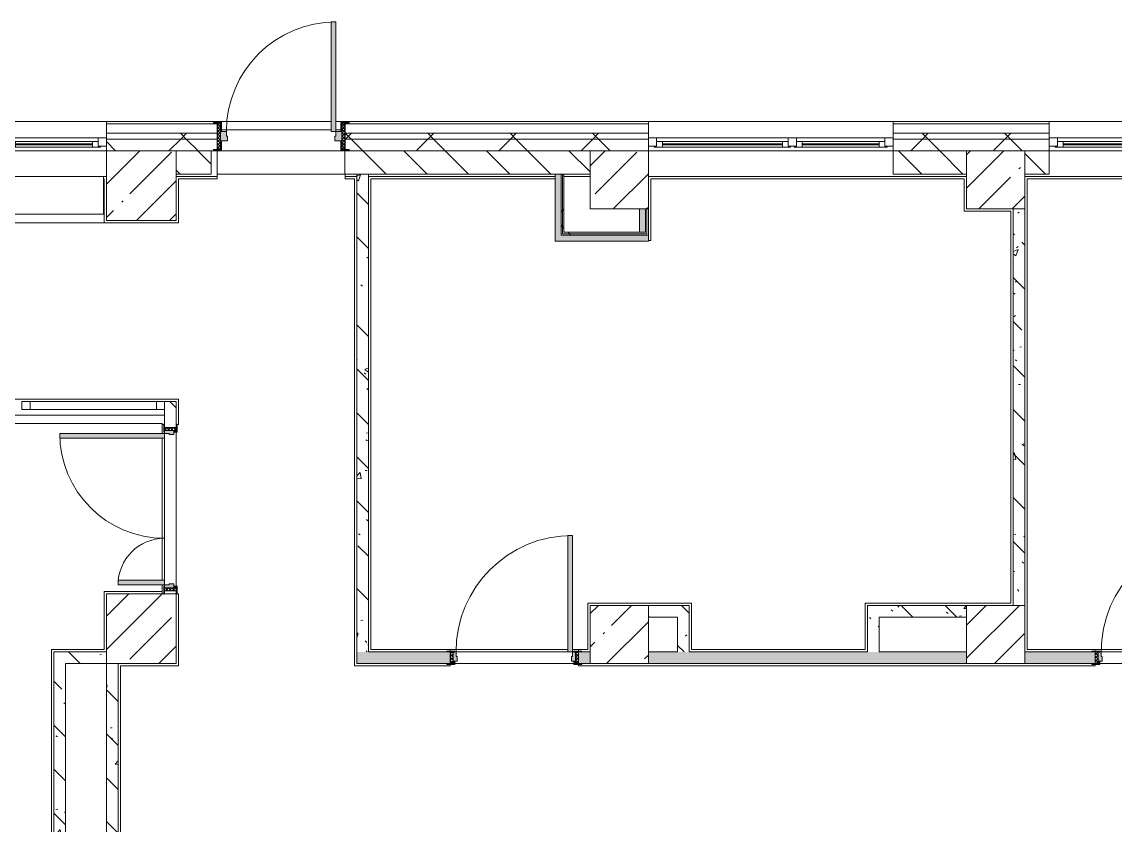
# Model space of a CAD drawing. Header units: millimetres. Extents: x -3724 to 231642, y -8553 to 29017.
# Drawn here: x 145139 to 154519, y 21315 to 28205 of the extents above; entities that cross this region are included whole.
import ezdxf

# ---------------------------------------------------------------- set-up
doc = ezdxf.new("R2010")
doc.units = ezdxf.units.MM
for name, color, linetype, lineweight, true_color in [('A-DOOR-2', 7, 'Continuous', 5, 0xaaaaaa), ('A-DOOR-3', 7, 'Continuous', 5, 0xe2e2e2), ('A-DOOR-FRAM-3', 7, 'Continuous', 5, 0xe2e2e2), ('A-DOOR-FRAM-4', 7, 'Continuous', 5, 0xaaaaaa), ('A-FLOR-1', 7, 'Continuous', 5, 0xaaaaaa), ('I-WALL-1', 7, 'Continuous', 5, 0xe7e7e7), ('I-WALL-2', 7, 'Continuous', 9, 0xe7e7e7), ('I-WALL-5', 7, 'Continuous', 5, 0x787878)]:
    doc.layers.add(name, color=color, linetype=linetype, lineweight=lineweight, true_color=true_color)
for name, color, linetype, lineweight in [('A-GLAZ-2', 7, 'Continuous', 5), ('A-GLAZ-CURT-2', 7, 'Continuous', 5), ('A-GLAZ-CWMG-2', 7, 'Continuous', 5), ('A-WALL', 7, 'Continuous', 9), ('A-WALL-3', 7, 'Continuous', 5), ('I-WALL-3', 7, 'Continuous', 5), ('S-COLS-2', 7, 'Continuous', 5)]:
    doc.layers.add(name, color=color, linetype=linetype, lineweight=lineweight)
pattern_1 = [(45, (79704.28, 0), (-285.1231, 285.1231), []), (45, (79989.4, 0), (-285.1231, 285.1231), [504.031, -100.806, 16.764, -84.042])]
pattern_2 = [(135, (79704.3, 0), (-377.1708, -377.1708), [533.4, -88.9, 17.78, -88.9]), (135, (79704.3, 376.94), (-377.1708, -377.1708), []), (50, (79704.3, 0), (637.6445, -55.7866), [66.675, -733.425]), (355, (79704.3, 0), (-123.3494, 668.699), [53.34, -586.74]), (100.451, (79757.4, -4.65), (514.299, 612.908), [56.665, -623.315]), (46.184, (79704.3, 177.8), (948.7764, -147.15), [100.012, -1100.137]), (96.636, (79783.3, 165.5), (830.909, 865.997), [84.998, -934.973]), (351.184, (79704.3, 177.8), (830.918, 865.988), [80.01, -880.11]), (21, (79793.2, 133.35), (530.6506, -357.9283), [66.675, -733.425]), (326, (79793.2, 133.35), (216.308, 644.6585), [53.34, -586.74]), (71.451, (79837.4, 103.5), (746.9596, 286.7243), [56.665, -623.315]), (37.5, (79704.28, 0), (10.81053, 295.9426), [16.764, -562.864, 16.764, -578.866, -588.962]), (37.5, (79704.28, 0), (10.81053, 295.9426), [-1175.258, 16.764, -572.198]), (7.5, (79704.28, 0), (233.8692, 350.6318), [16.764, -322.834, 16.764, -549.529, -224.472]), (7.5, (79704.28, 0), (233.8692, 350.6318), [-905.891, 16.764, -207.708]), (327.5, (79506.03, 0), (474.5678, -20.0513), [16.764, -205.486, 16.764, -676.656, -920.115]), (327.5, (79506.03, 0), (474.5678, -20.0513), [-915.67, 16.764, -903.351]), (317.5, (79417.13, 0), (518.4522, 88.9934), [16.764, -272.161, 16.764, -443.738, -653.415]), (317.5, (79417.13, 0), (518.4522, 88.9934), [-749.427, 16.764, -636.651])]
pattern_3 = [(135, (1751.41, 114.685), (-14.14214, -14.14214), []), (225, (1751.41, 114.685), (14.14214, -14.14214), [])]
pattern_4 = [(45, (-371.384, 114.685), (-14.1421, 14.1421), []), (135, (-371.384, 114.685), (-14.1421, -14.1421), [])]
pattern_5 = [(45, (79704.3, 0), (-353.5534, 353.5534), []), (135, (79704.3, 0), (-353.5534, -353.5534), [])]
pattern_6 = [(45, (79704.3, 0), (-530.33, 530.33), []), (135, (79704.3, 0), (-530.33, -530.33), [])]

# ---------------------------------------------------------------- blocks, each defined once
blk = doc.blocks.new('Системная панель - Стекло - 70мм-31693610-1_3_1_птичка')
at = {"layer": 'A-GLAZ-CURT-2'}
h = blk.add_hatch(dxfattribs=at)
h.set_pattern_fill('FP_153', color=256, style=0, pattern_type=2)
h.set_pattern_definition([(225, (66547.5, 24415), (1414.214, -1414.214), [1000, -3000]), (225, (67547.5, 24915), (1414.214, -1414.214), [3000, -1000]), (225, (65547.5, 25415), (1414.214, -1414.214), [1000, -3000])])
h.paths.add_polyline_path([(-542.5, 35), (-542.5, -35), (542.5, -35), (542.5, 35), (-284.2, 35)])
for p, q in [((542.5, 35), (-542.5, 35)), ((-542.5, 35), (-542.5, -35)), ((542.5, -35), (542.5, 35)), ((-542.5, -35), (542.5, -35))]:
    blk.add_line(p, q, dxfattribs=at)
blk = doc.blocks.new('110_Дверь_СКБ_1Ст_Внутренняя1 - Д-11 1100x2100h_кладовые _все__ коридор _между помещениями блока столовой__ моечные _все_-32089444-1_3_1_птичка')
at = {"layer": 'A-DOOR-2'}
h = blk.add_hatch(dxfattribs=at)
h.set_pattern_fill('FP_147', color=256, style=0, pattern_type=2)
h.set_pattern_definition(pattern_3)
h.paths.add_polyline_path([(562.5, -50), (562.5, 50), (537.5, 50), (537.5, -50)])
at = {"layer": 'A-DOOR-3'}
h = blk.add_hatch(color=256, dxfattribs=at)
h.paths.add_polyline_path([(-477.5, -30), (-477.5, 10), (-487.5, 10), (-487.5, 50), (-512.5, 50), (-512.5, -30), (-487.5, -30)])
h.paths.add_polyline_path([(537.5, -30), (537.5, 50), (512.5, 50), (512.5, 10), (502.5, 10), (502.5, -30), (512.5, -30)])
at = {"layer": 'A-DOOR-FRAM-3'}
for points in [[(472.5, 50), (512.5, 50), (512.5, 1050), (472.5, 1050), (472.5, 58.5)], [(-512.5, 50), (-497.5, 50), (-497.5, 58), (-567.5, 58), (-567.5, 50), (-537.5, 50)], [(592.5, 50), (592.5, 58), (522.5, 58), (522.5, 50), (562.5, 50)], [(-567.5, -58), (-497.5, -58), (-497.5, -50), (-567.5, -50)], [(-497.5, -50), (-497.5, -30), (-512.5, -30), (-512.5, -50)], [(522.5, -50), (537.5, -50), (537.5, -30), (522.5, -30)], [(592.5, -58), (592.5, -50), (522.5, -50), (522.5, -58), (562.5, -58)]]:
    blk.add_hatch(color=256, dxfattribs=at).paths.add_polyline_path(points)
at = {"layer": 'A-DOOR-FRAM-4'}
h = blk.add_hatch(dxfattribs=at)
h.set_pattern_fill('FP_148', color=256, style=0, pattern_type=2)
h.set_pattern_definition(pattern_4)
h.paths.add_polyline_path([(-537.5, -50), (-512.5, -50), (-512.5, 50), (-537.5, 50)])
at = {"layer": 'A-DOOR-2'}
for p, q in [((512.5, 1050), (472.5, 1050)), ((472.5, 1050), (472.5, 50)), ((512.5, 50), (512.5, 1050)), ((472.5, 50), (512.5, 50))]:
    blk.add_line(p, q, dxfattribs=at)
blk.add_arc((512.5, 50), 1000, 90, 180, dxfattribs=at)
at = {"layer": 'A-DOOR-FRAM-4'}
for p, q in [((-497.5, 58), (-567.5, 58)), ((-567.5, 58), (-567.5, 50)), ((-567.5, 50), (-497.5, 50)), ((-512.5, 50), (-537.5, 50)), ((-537.5, 50), (-537.5, -50)), ((-487.5, 50), (-512.5, 50)), ((-512.5, 50), (-512.5, -30)), ((-512.5, -50), (-512.5, 50)), ((-497.5, 50), (-512.5, 50)), ((-512.5, 50), (-512.5, 49)), ((-512.5, 49), (-497.5, 49)), ((-497.5, 50), (-497.5, 58)), ((-497.5, 49), (-497.5, 50)), ((-487.5, 10), (-487.5, 50)), ((-477.5, 10), (-487.5, 10)), ((-477.5, -30), (-477.5, 10)), ((512.5, 10), (502.5, 10)), ((502.5, 10), (502.5, -30)), ((512.5, 50), (512.5, 10)), ((537.5, 50), (512.5, 50)), ((592.5, 58), (522.5, 58)), ((522.5, 58), (522.5, 50)), ((537.5, 50), (522.5, 50)), ((522.5, 50), (522.5, 49)), ((522.5, 50), (592.5, 50)), ((522.5, 49), (537.5, 49)), ((537.5, -30), (537.5, 50)), ((562.5, 50), (537.5, 50)), ((537.5, 50), (537.5, -50)), ((537.5, 49), (537.5, 50)), ((562.5, -50), (562.5, 50)), ((592.5, 50), (592.5, 58)), ((-497.5, -50), (-567.5, -50)), ((-567.5, -50), (-567.5, -58)), ((-567.5, -58), (-497.5, -58)), ((-537.5, -50), (-512.5, -50)), ((-512.5, -30), (-477.5, -30)), ((-497.5, -30), (-512.5, -30)), ((-512.5, -30), (-512.5, -50)), ((-512.5, -50), (-497.5, -50)), ((-497.5, -50), (-497.5, -30)), ((-497.5, -58), (-497.5, -50)), ((502.5, -30), (537.5, -30)), ((537.5, -30), (522.5, -30)), ((522.5, -30), (522.5, -50)), ((522.5, -50), (537.5, -50)), ((592.5, -50), (522.5, -50)), ((522.5, -50), (522.5, -58)), ((522.5, -58), (592.5, -58)), ((537.5, -50), (537.5, -30)), ((537.5, -50), (562.5, -50)), ((592.5, -58), (592.5, -50))]:
    blk.add_line(p, q, dxfattribs=at)
blk = doc.blocks.new('BSC_Колонна _Прямоугольная - 500х500-V191-1_3_1_птичка')
at = {"layer": 'S-COLS-2'}
h = blk.add_hatch(dxfattribs=at)
h.set_pattern_fill('FP_164', color=256, style=0, pattern_type=2)
h.set_pattern_definition([(45, (-73790, -22950), (-285.1231, 285.1231), []), (45, (-73504.88, -22950), (-285.1231, 285.1231), [504.031, -100.806, 16.764, -84.042])])
h.paths.add_polyline_path([(130, -250), (250, -250), (250, 250), (-250, 250), (-250, -250)])
for p, q in [((250, 250), (-250, 250)), ((-250, 250), (-250, -250)), ((250, -250), (250, 250)), ((-250, -250), (250, -250))]:
    blk.add_line(p, q, dxfattribs=at)
blk = doc.blocks.new('BSC_Колонна _Прямоугольная - 500х500-V192-1_3_1_птичка')
at = {"layer": 'S-COLS-2'}
h = blk.add_hatch(dxfattribs=at)
h.set_pattern_fill('FP_165', color=256, style=0, pattern_type=2)
h.set_pattern_definition([(45, (-70560, -22950), (-285.1231, 285.1231), []), (45, (-70274.88, -22950), (-285.1231, 285.1231), [504.031, -100.806, 16.764, -84.042])])
h.paths.add_polyline_path([(250, -250), (250, 250), (-250, 250), (-250, -250), (103.4, -250)])
for p, q in [((250, 250), (-250, 250)), ((-250, 250), (-250, -250)), ((250, -250), (250, 250)), ((-250, -250), (250, -250))]:
    blk.add_line(p, q, dxfattribs=at)
blk = doc.blocks.new('Прямоугольный импост - 50 x 70 мм-23766079-1_3_1_птичка')
at = {"layer": 'A-GLAZ-CWMG-2'}
for p, q in [((-35, 35), (35, 35)), ((-35, -35), (-35, 35)), ((35, 35), (35, -35)), ((35, -35), (-35, -35))]:
    blk.add_line(p, q, dxfattribs=at)
blk = doc.blocks.new('120_Окно_СКБ_3Ст - 120_Окно_СКБ_3Ст_5100-21641134-1_3_1_птичка')
at = {"layer": 'A-GLAZ-2'}
for p, q in [((-2550, -75), (-2550, -5)), ((-2550, -5), (-2480, -5)), ((2550, -5), (-2550, -5)), ((-2480, -75), (-2550, -75)), ((-2550, -75), (-2500, -75)), ((-2480, -75), (-2500, -75)), ((-2500, -75), (-2500, -85)), ((-2500, -85), (-1700, -85)), ((-1700, -85), (-2500, -85)), ((-2480, -5), (-2480, -75)), ((-1720, -35), (-2480, -35)), ((-2480, -35), (-2480, -75)), ((-2430, -85), (-2430, -35)), ((-2430, -55), (-1770, -55)), ((-1770, -65), (-2430, -65)), ((-1770, -85), (-1770, -35)), ((-1720, -75), (-1720, -5)), ((-1720, -5), (-1650, -5)), ((-1720, -75), (-1720, -35)), ((-1650, -75), (-1720, -75)), ((-1700, -75), (-1720, -75)), ((-1700, -75), (1700, -75)), ((-1700, -85), (-1700, -75)), ((-1650, -5), (-1650, -75)), ((1650, -35), (-1650, -35)), ((1650, -45), (-1650, -45)), ((1650, -75), (1650, -5)), ((1650, -5), (1720, -5)), ((1720, -75), (1650, -75)), ((1720, -75), (1700, -75)), ((1700, -75), (1700, -85)), ((1700, -85), (2500, -85)), ((2500, -85), (1700, -85)), ((1720, -5), (1720, -75)), ((2480, -35), (1720, -35)), ((1720, -35), (1720, -75)), ((1770, -85), (1770, -35)), ((1770, -55), (2430, -55)), ((2430, -65), (1770, -65)), ((2430, -85), (2430, -35)), ((2480, -75), (2480, -5)), ((2480, -5), (2550, -5)), ((2480, -75), (2480, -35)), ((2550, -75), (2480, -75)), ((2500, -75), (2480, -75)), ((2500, -75), (2550, -75)), ((2500, -85), (2500, -75)), ((2550, -5), (2550, -75))]:
    blk.add_line(p, q, dxfattribs=at)
blk = doc.blocks.new('120_Окно_СКБ_2Ст - 120_Окно_СКБ_2Ст 2100х2400 _мал створка справа_-19092174-1_3_1_птичка')
at = {"layer": 'A-GLAZ-2'}
for p, q in [((-1050, -75), (-1050, -5)), ((-1050, -5), (-980, -5)), ((1050, -5), (-1050, -5)), ((-980, -75), (-1050, -75)), ((-1050, -75), (-1000, -75)), ((-980, -75), (-1000, -75)), ((-1000, -75), (-1000, -85)), ((-1000, -85), (170, -85)), ((170, -85), (-1000, -85)), ((-980, -5), (-980, -75)), ((150, -35), (-980, -35)), ((-980, -35), (-980, -75)), ((-930, -85), (-930, -35)), ((-930, -55), (100, -55)), ((100, -65), (-930, -65)), ((100, -85), (100, -35)), ((150, -75), (150, -5)), ((150, -5), (220, -5)), ((150, -75), (150, -35)), ((220, -75), (150, -75)), ((170, -75), (150, -75)), ((170, -75), (200, -75)), ((170, -85), (170, -75)), ((220, -75), (200, -75)), ((200, -75), (200, -85)), ((200, -85), (1000, -85)), ((1000, -85), (200, -85)), ((220, -5), (220, -75)), ((980, -35), (220, -35)), ((220, -35), (220, -75)), ((270, -85), (270, -35)), ((270, -55), (930, -55)), ((930, -65), (270, -65)), ((930, -85), (930, -35)), ((980, -75), (980, -5)), ((980, -5), (1050, -5)), ((980, -75), (980, -35)), ((1050, -75), (980, -75)), ((1000, -75), (980, -75)), ((1000, -75), (1050, -75)), ((1000, -85), (1000, -75)), ((1050, -5), (1050, -75))]:
    blk.add_line(p, q, dxfattribs=at)
blk = doc.blocks.new('110_Дверь_СКБ_1Ст_Наружная - ДН-2д_л__ Дверь из подвала ЛК _900 мм в свету_ 3300-22851703-1_3_1_птичка')
at = {"layer": 'A-DOOR-2'}
h = blk.add_hatch(dxfattribs=at)
h.set_pattern_fill('FP_202', color=256, style=0, pattern_type=2)
h.set_pattern_definition([(135, (1756.41, 199.685), (-14.14214, -14.14214), []), (225, (1756.41, 199.685), (14.14214, -14.14214), [])])
h.paths.add_polyline_path([(539.5, -105), (569.5, -105), (569.5, 125), (539.5, 121.6), (539.5, -85)])
at = {"layer": 'A-DOOR-3'}
h = blk.add_hatch(color=256, dxfattribs=at)
h.paths.add_polyline_path([(539.5, 50), (539.5, 125), (601.5, 125), (601.5, 133), (531.5, 133), (531.5, 50)])
h.paths.add_polyline_path([(-500.5, 50), (-492.5, 50), (-492.5, 133), (-562.5, 133), (-562.5, 125), (-500.5, 125), (-500.5, 65)])
h = blk.add_hatch(color=256, dxfattribs=at)
h.paths.add_polyline_path([(479.5, -30), (539.5, -30), (539.5, 50), (489.5, 50), (489.5, 10), (479.5, 10), (479.5, -16.7)])
h.paths.add_polyline_path([(-440.5, -30), (-440.5, 10), (-450.5, 10), (-450.5, 50), (-500.5, 50), (-500.5, -30), (-450.5, -30)])
h = blk.add_hatch(color=256, dxfattribs=at)
h.paths.add_polyline_path([(601.5, -113), (601.5, -105), (539.5, -105), (539.5, -30), (531.5, -30), (531.5, -113), (569.5, -113)])
h.paths.add_polyline_path([(-530.5, -113), (-492.5, -113), (-492.5, -30), (-500.5, -30), (-500.5, -105), (-562.5, -105), (-562.5, -113)])
at = {"layer": 'A-DOOR-FRAM-3'}
blk.add_hatch(color=256, dxfattribs=at).paths.add_polyline_path([(449.5, 50), (489.5, 50), (489.5, 990), (449.5, 990), (449.5, 65)])
at = {"layer": 'A-DOOR-FRAM-4'}
h = blk.add_hatch(dxfattribs=at)
h.set_pattern_fill('FP_203', color=256, style=0, pattern_type=2)
h.set_pattern_definition([(45, (-366.384, 199.685), (-14.1421, 14.1421), []), (135, (-366.384, 199.685), (-14.1421, -14.1421), [])])
h.paths.add_polyline_path([(-529.5, -105), (-500.5, -105), (-500.5, 125), (-530.5, 125), (-530.5, -105)])
at = {"layer": 'A-DOOR-2'}
for p, q in [((489.5, 990), (449.5, 990)), ((449.5, 990), (449.5, 50)), ((489.5, 50), (489.5, 990)), ((-492.5, 133), (-562.5, 133)), ((-562.5, 133), (-562.5, 125)), ((-562.5, 125), (-500.5, 125)), ((-500.5, 125), (-500.5, 50)), ((-492.5, 50), (-492.5, 133)), ((601.5, 133), (531.5, 133)), ((531.5, 133), (531.5, 50)), ((539.5, 50), (539.5, 125)), ((539.5, 125), (601.5, 125)), ((601.5, 125), (601.5, 133)), ((-500.5, 50), (-492.5, 50)), ((449.5, 50), (489.5, 50)), ((531.5, 50), (539.5, 50)), ((-492.5, -30), (-500.5, -30)), ((-500.5, -30), (-500.5, -105)), ((-492.5, -113), (-492.5, -30)), ((539.5, -30), (531.5, -30)), ((531.5, -30), (531.5, -113)), ((539.5, -105), (539.5, -30)), ((-562.5, -105), (-562.5, -113)), ((-500.5, -105), (-562.5, -105)), ((-562.5, -113), (-492.5, -113)), ((531.5, -113), (601.5, -113)), ((601.5, -105), (539.5, -105)), ((601.5, -113), (601.5, -105))]:
    blk.add_line(p, q, dxfattribs=at)
blk.add_arc((489.5, 50), 940, 90, 180, dxfattribs=at)
at = {"layer": 'A-DOOR-FRAM-4'}
for p, q in [((-500.5, 125), (-530.5, 125)), ((-530.5, 125), (-530.5, -105)), ((-500.5, -105), (-500.5, 125)), ((569.5, 125), (539.5, 125)), ((539.5, 125), (539.5, -105)), ((569.5, -105), (569.5, 125)), ((-450.5, 50), (-500.5, 50)), ((-500.5, 50), (-500.5, -30)), ((-450.5, 10), (-450.5, 50)), ((-440.5, 10), (-450.5, 10)), ((-440.5, -30), (-440.5, 10)), ((489.5, 10), (479.5, 10)), ((479.5, 10), (479.5, -30)), ((489.5, 50), (489.5, 10)), ((539.5, 50), (489.5, 50)), ((539.5, -30), (539.5, 50)), ((-500.5, -30), (-440.5, -30)), ((479.5, -30), (539.5, -30)), ((-530.5, -105), (-500.5, -105)), ((539.5, -105), (569.5, -105))]:
    blk.add_line(p, q, dxfattribs=at)
blk = doc.blocks.new('110_Дверь_СКБ_2Ст - Д-10а_ СОШ_Дв_1450x2100h_Горячий цех-V249-1_3_1_птичка')
at = {"layer": 'A-DOOR-2'}
h = blk.add_hatch(dxfattribs=at)
h.set_pattern_fill('FP_156', color=256, style=0, pattern_type=2)
h.set_pattern_definition([(135, (1601.41, 114.685), (-14.14214, -14.14214), []), (225, (1601.41, 114.685), (14.14214, -14.14214), [])])
h.paths.add_polyline_path([(687.5, 50), (687.5, -50), (712.5, -50), (712.5, 50)])
at = {"layer": 'A-DOOR-3'}
for points in [[(622.5, 529.8), (622.5, 50), (662.5, 50), (662.5, 950), (622.5, 950)], [(-637.5, 70), (-637.5, 50), (-597.5, 50), (-597.5, 450), (-637.5, 450), (-637.5, 370.8)]]:
    blk.add_hatch(color=256, dxfattribs=at).paths.add_polyline_path(points)
h = blk.add_hatch(color=256, dxfattribs=at)
h.paths.add_polyline_path([(-662.5, 50), (-662.5, -30), (-627.5, -30), (-627.5, 10), (-637.5, 10), (-637.5, 50), (-647.5, 50)])
h.paths.add_polyline_path([(652.5, -30), (687.5, -30), (687.5, 50), (662.5, 50), (662.5, 10), (652.5, 10), (652.5, -9.2)])
at = {"layer": 'A-DOOR-FRAM-3'}
for points in [[(-717.5, 58), (-712.5, 50), (-647.5, 50), (-647.5, 58), (-712.5, 58)], [(672.5, 50), (742.5, 50), (737.5, 58), (672.5, 58)], [(-717.5, -50), (-712.5, -58), (-647.5, -58), (-647.5, -50), (-712.5, -50)], [(-662.5, -50), (-647.5, -50), (-647.5, -30), (-662.5, -30)], [(672.5, -50), (687.5, -50), (687.5, -30), (672.5, -30)], [(672.5, -50), (672.5, -58), (742.5, -58), (737.5, -50), (687.5, -50)]]:
    blk.add_hatch(color=256, dxfattribs=at).paths.add_polyline_path(points)
at = {"layer": 'A-DOOR-FRAM-4'}
h = blk.add_hatch(dxfattribs=at)
h.set_pattern_fill('FP_157', color=256, style=0, pattern_type=2)
h.set_pattern_definition([(45, (-521.384, 114.685), (-14.1421, 14.1421), []), (135, (-521.384, 114.685), (-14.1421, -14.1421), [])])
h.paths.add_polyline_path([(-687.5, -50), (-662.5, -50), (-662.5, 50), (-687.5, 50)])
at = {"layer": 'A-DOOR-2'}
for p, q in [((662.5, 950), (622.5, 950)), ((622.5, 950), (622.5, 50)), ((662.5, 50), (662.5, 950)), ((-637.5, 450), (-637.5, 50)), ((-597.5, 450), (-637.5, 450)), ((-597.5, 50), (-597.5, 450)), ((-637.5, 50), (-597.5, 50)), ((622.5, 50), (662.5, 50))]:
    blk.add_line(p, q, dxfattribs=at)
for centre, radius, start, end in [((662.5, 50), 900, 90, 180), ((-637.5, 50), 400, 0, 90)]:
    blk.add_arc(centre, radius, start, end, dxfattribs=at)
at = {"layer": 'A-DOOR-FRAM-4'}
for p, q in [((-647.5, 58), (-717.5, 58)), ((-717.5, 58), (-717.5, 50)), ((-717.5, 50), (-647.5, 50)), ((-662.5, 50), (-687.5, 50)), ((-687.5, 50), (-687.5, -50)), ((-637.5, 50), (-662.5, 50)), ((-662.5, 50), (-662.5, -30)), ((-662.5, -50), (-662.5, 50)), ((-647.5, 50), (-647.5, 58)), ((-637.5, 10), (-637.5, 50)), ((-627.5, 10), (-637.5, 10)), ((-627.5, -30), (-627.5, 10)), ((662.5, 10), (652.5, 10)), ((652.5, 10), (652.5, -30)), ((662.5, 50), (662.5, 10)), ((687.5, 50), (662.5, 50)), ((742.5, 58), (672.5, 58)), ((672.5, 58), (672.5, 50)), ((672.5, 50), (742.5, 50)), ((687.5, -30), (687.5, 50)), ((712.5, 50), (687.5, 50)), ((687.5, 50), (687.5, -50)), ((712.5, -50), (712.5, 50)), ((742.5, 50), (742.5, 58)), ((-647.5, -50), (-717.5, -50)), ((-717.5, -50), (-717.5, -58)), ((-717.5, -58), (-647.5, -58)), ((-687.5, -50), (-662.5, -50)), ((-662.5, -30), (-627.5, -30)), ((-647.5, -30), (-662.5, -30)), ((-662.5, -30), (-662.5, -50)), ((-662.5, -50), (-647.5, -50)), ((-647.5, -50), (-647.5, -30)), ((-647.5, -58), (-647.5, -50)), ((652.5, -30), (687.5, -30)), ((687.5, -30), (672.5, -30)), ((672.5, -30), (672.5, -50)), ((672.5, -50), (687.5, -50)), ((742.5, -50), (672.5, -50)), ((672.5, -50), (672.5, -58)), ((672.5, -58), (742.5, -58)), ((687.5, -50), (687.5, -30)), ((687.5, -50), (712.5, -50)), ((742.5, -58), (742.5, -50))]:
    blk.add_line(p, q, dxfattribs=at)
blk = doc.blocks.new('Прямоугольный импост - 50 x 70 мм-23766160-1_3_1_птичка')
at = {"layer": 'A-GLAZ-CWMG-2'}
for p, q in [((0, 35), (-70, 35)), ((-70, 35), (-70, -35)), ((0, -35), (0, 35)), ((-70, -35), (0, -35))]:
    blk.add_line(p, q, dxfattribs=at)
blk = doc.blocks.new('110_Дверь_СКБ_1Ст_Внутренняя1 - Д-11 1100x2100h_кладовые _все__ коридор _между помещениями блока столовой__ моечные _все_-V268-1_3_1_птичка')
at = {"layer": 'A-DOOR-2'}
h = blk.add_hatch(dxfattribs=at)
h.set_pattern_fill('FP_147', color=256, style=0, pattern_type=2)
h.set_pattern_definition(pattern_3)
h.paths.add_polyline_path([(537.5, 50), (537.5, -50), (562.5, -50), (562.5, 50)])
at = {"layer": 'A-DOOR-3'}
h = blk.add_hatch(color=256, dxfattribs=at)
h.paths.add_polyline_path([(537.5, 50), (512.5, 50), (512.5, 10), (502.5, 10), (502.5, -30), (537.5, -30)])
h.paths.add_polyline_path([(-497.5, 50), (-512.5, 50), (-512.5, -30), (-477.5, -30), (-477.5, 10), (-487.5, 10), (-487.5, 50)])
at = {"layer": 'A-DOOR-FRAM-3'}
for points in [[(512.5, 1050), (472.5, 1050), (472.5, 50), (512.5, 50), (512.5, 470)], [(-562.5, 58), (-567.5, 58), (-562.5, 50), (-497.5, 50), (-497.5, 58), (-537.5, 58)], [(537.5, 58), (522.5, 58), (522.5, 50), (592.5, 50), (592.5, 58), (542.5, 58)], [(-497.5, -50), (-567.5, -50), (-562.5, -58), (-497.5, -56.4)], [(-497.5, -30), (-512.5, -30), (-512.5, -50), (-497.5, -50)], [(522.5, -30), (522.5, -50), (537.5, -50), (537.5, -30)], [(562.5, -50), (522.5, -50), (522.5, -58), (592.5, -58), (592.5, -50)]]:
    blk.add_hatch(color=256, dxfattribs=at).paths.add_polyline_path(points)
at = {"layer": 'A-DOOR-FRAM-4'}
h = blk.add_hatch(dxfattribs=at)
h.set_pattern_fill('FP_148', color=256, style=0, pattern_type=2)
h.set_pattern_definition(pattern_4)
h.paths.add_polyline_path([(-512.5, 50), (-537.5, 50), (-537.2, -50), (-512.5, -50)])
at = {"layer": 'A-DOOR-2'}
for p, q in [((512.5, 1050), (472.5, 1050)), ((472.5, 1050), (472.5, 50)), ((512.5, 50), (512.5, 1050)), ((472.5, 50), (512.5, 50))]:
    blk.add_line(p, q, dxfattribs=at)
blk.add_arc((512.5, 50), 1000, 90, 180, dxfattribs=at)
at = {"layer": 'A-DOOR-FRAM-4'}
for p, q in [((-497.5, 58), (-567.5, 58)), ((-567.5, 58), (-567.5, 50)), ((-567.5, 50), (-497.5, 50)), ((-512.5, 50), (-537.5, 50)), ((-537.5, 50), (-537.5, -50)), ((-487.5, 50), (-512.5, 50)), ((-512.5, 50), (-512.5, -30)), ((-512.5, -50), (-512.5, 50)), ((-497.5, 50), (-512.5, 50)), ((-512.5, 50), (-512.5, 49)), ((-512.5, 49), (-497.5, 49)), ((-497.5, 50), (-497.5, 58)), ((-497.5, 49), (-497.5, 50)), ((-487.5, 10), (-487.5, 50)), ((-477.5, 10), (-487.5, 10)), ((-477.5, -30), (-477.5, 10)), ((512.5, 10), (502.5, 10)), ((502.5, 10), (502.5, -30)), ((512.5, 50), (512.5, 10)), ((537.5, 50), (512.5, 50)), ((592.5, 58), (522.5, 58)), ((522.5, 58), (522.5, 50)), ((537.5, 50), (522.5, 50)), ((522.5, 50), (522.5, 49)), ((522.5, 50), (592.5, 50)), ((522.5, 49), (537.5, 49)), ((537.5, -30), (537.5, 50)), ((562.5, 50), (537.5, 50)), ((537.5, 50), (537.5, -50)), ((537.5, 49), (537.5, 50)), ((562.5, -50), (562.5, 50)), ((592.5, 50), (592.5, 58)), ((-497.5, -50), (-567.5, -50)), ((-567.5, -50), (-567.5, -58)), ((-567.5, -58), (-497.5, -58)), ((-537.5, -50), (-512.5, -50)), ((-512.5, -30), (-477.5, -30)), ((-497.5, -30), (-512.5, -30)), ((-512.5, -30), (-512.5, -50)), ((-512.5, -50), (-497.5, -50)), ((-497.5, -50), (-497.5, -30)), ((-497.5, -58), (-497.5, -50)), ((502.5, -30), (537.5, -30)), ((537.5, -30), (522.5, -30)), ((522.5, -30), (522.5, -50)), ((522.5, -50), (537.5, -50)), ((592.5, -50), (522.5, -50)), ((522.5, -50), (522.5, -58)), ((522.5, -58), (592.5, -58)), ((537.5, -50), (537.5, -30)), ((537.5, -50), (562.5, -50)), ((592.5, -58), (592.5, -50))]:
    blk.add_line(p, q, dxfattribs=at)
blk = doc.blocks.new('Зашивка приборов отопления10 - Зашивка приборов отопления-33278020-1_3_1_птичка')
at = {"layer": 'A-WALL-3'}
for p, q in [((51570, 26880), (51570, 26555)), ((56925.6, 26880), (51570, 26880)), ((56925.6, 26555), (56925.6, 26880)), ((51570, 26555), (56925.6, 26555)), ((56930, 26555), (51570, 26555)), ((51570, 26555), (51570, 26480)), ((56930, 26480), (56930, 26555)), ((51570, 26480), (56930, 26480))]:
    blk.add_line(p, q, dxfattribs=at)

msp = doc.modelspace()

# ---------------------------------------------------------------- hatches: boundary and pattern name
at = {"layer": 'A-WALL-3'}
h = msp.add_hatch(dxfattribs=at)
h.set_pattern_fill('FP_137', color=256, style=0, pattern_type=2)
h.set_pattern_definition(pattern_5)
h.paths.add_polyline_path([(160567.7, 27200), (164674.3, 27200), (164674.3, 27250), (160054.3, 27250), (160054.3, 27200), (160354.3, 27200)])
h.paths.add_polyline_path([(156372.5, 27200), (156954.3, 27200), (156954.3, 27250), (156054.3, 27250), (156054.3, 27200)])
h.paths.add_polyline_path([(150014.3, 27200), (150514.3, 27200), (150514.3, 27250), (147914.3, 27250), (147914.3, 27200), (147982.1, 27200)])
h.paths.add_polyline_path([(152614.3, 27200), (153954.3, 27200), (153954.3, 27250), (152614.3, 27250), (152614.3, 27210)])
h.paths.add_polyline_path([(146814.3, 27200), (146814.3, 27250), (145864.3, 27250), (145864.3, 27200), (146464.3, 27200)])
h.paths.add_polyline_path([(140464.3, 27200), (140764.3, 27200), (140764.3, 27250), (139709.3, 27250), (139709.3, 27200)])
h.paths.add_polyline_path([(137409.3, 27200), (137409.3, 27250), (136564.3, 27250), (136564.3, 27200), (137254.3, 27200)])
h.paths.add_polyline_path([(133864.3, 27200), (134464.3, 27200), (134464.3, 27250), (133564.3, 27250), (133564.3, 27200)])
h.paths.add_polyline_path([(131201.3, 27200), (131464.3, 27200), (131464.3, 27250), (130564.3, 27250), (130564.3, 27200)])
h.paths.add_polyline_path([(128054.9, 27200), (128464.3, 27200), (128464.3, 27250), (127364.3, 27250), (127364.3, 27200), (127864.3, 27200)])
h.paths.add_polyline_path([(122810.9, 27200), (124264.3, 27200), (124264.3, 27250), (121864.3, 27250), (121864.3, 27200), (122484.3, 27200)])
h = msp.add_hatch(dxfattribs=at)
h.set_pattern_fill('FP_137', color=256, style=0, pattern_type=2)
h.set_pattern_definition(pattern_5)
h.paths.add_polyline_path([(122464.3, 27100), (124264.3, 27100), (124264.3, 27200), (121864.3, 27200), (121864.3, 27100)])
h.paths.add_polyline_path([(131201.3, 27100), (131464.3, 27100), (131464.3, 27200), (130564.3, 27200), (130564.3, 27100), (131104.3, 27100)])
h.paths.add_polyline_path([(163804.3, 27100), (164674.3, 27100), (164669.7, 27200), (160054.3, 27198.1), (160054.3, 27100), (163714.1, 27100)])
h.paths.add_polyline_path([(133564.3, 27100), (134464.3, 27100), (134464.3, 27200), (133564.3, 27200), (133564.3, 27140)])
h.paths.add_polyline_path([(136564.3, 27100), (137409.3, 27100), (137409.3, 27200), (136564.3, 27200), (136564.3, 27140)])
h.paths.add_polyline_path([(139709.3, 27100), (140764.3, 27100), (140764.3, 27200), (139709.3, 27200), (139709.3, 27140)])
h.paths.add_polyline_path([(128464.3, 27100), (128464.3, 27200), (127364.3, 27200), (127364.3, 27100), (128054.9, 27100)])
h.paths.add_polyline_path([(145864.3, 27100), (146782.3, 27102), (146782.3, 27110), (146814.3, 27110), (146814.3, 27200), (145864.3, 27200), (145864.3, 27140)])
h.paths.add_polyline_path([(156454.3, 27100), (156954.3, 27100), (156954.3, 27200), (156054.3, 27200), (156054.3, 27100), (156372.5, 27100)])
h.paths.add_polyline_path([(147914.3, 27100), (150514.3, 27100), (150514.3, 27200), (147914.3, 27200), (147914.3, 27110), (147946.3, 27110), (147946.3, 27102), (147914.3, 27102)])
h.paths.add_polyline_path([(153244.3, 27100), (153954.3, 27100), (153954.3, 27200), (152614.3, 27200), (152614.3, 27100), (153226.1, 27100)])
h = msp.add_hatch(dxfattribs=at)
h.set_pattern_fill('FP_119', color=256, style=0, pattern_type=2)
h.set_pattern_definition([(135, (79704.28, 0), (-176.7767, -176.7767), [])])
h.paths.add_polyline_path([(147910.3, 26900), (150014.3, 26900), (150014.3, 27100), (147910.3, 27100)])
h.paths.add_polyline_path([(131304.3, 26900), (131464.3, 26900), (131464.3, 27100), (130564.3, 27100), (130564.3, 26900), (131201.3, 26900)])
h.paths.add_polyline_path([(133564.3, 26900), (133864.3, 26900), (133864.3, 27100), (133564.3, 27100), (133564.3, 26969.4)])
h.paths.add_polyline_path([(160354.3, 26900), (160354.3, 27100), (160054.3, 27100), (160054.3, 26900)])
h.paths.add_polyline_path([(156454.3, 26900), (156454.3, 27100), (156054.3, 27100), (156054.3, 26900), (156372.5, 26900)])
h.paths.add_polyline_path([(136564.3, 26900), (137409.3, 26900), (137409.3, 27100), (136564.3, 27100)])
h.paths.add_polyline_path([(140640.5, 26900), (140764.3, 26900), (140764.3, 27100), (140464.3, 27100), (140464.3, 26900)])
h.paths.add_polyline_path([(122464.3, 26900), (124264.3, 26900), (124264.3, 27100), (122464.3, 27100), (122464.3, 27061.4)])
h.paths.add_polyline_path([(139864.3, 26900), (139864.3, 27100), (139709.3, 27100), (139709.3, 26900)])
h.paths.add_polyline_path([(153954.3, 26900), (153954.3, 27100), (153744.3, 27100), (153744.3, 26900)])
h.paths.add_polyline_path([(153244.3, 26900), (153244.3, 27100), (152614.3, 27100), (152614.3, 26900), (153226.1, 26900)])
h.paths.add_polyline_path([(146764.3, 26900), (146764.3, 27100), (146464.3, 27100), (146464.3, 26900)])
h.paths.add_polyline_path([(127364.3, 26900), (127864.3, 26900), (127864.3, 27100), (127364.3, 27100), (127364.3, 27079.6)])
at = {"layer": 'I-WALL-1'}
msp.add_hatch(color=256, dxfattribs=at).paths.add_polyline_path([(150439.3, 26400), (150489.3, 26400), (150489.3, 26600), (150439.3, 26600)])
at = {"layer": 'I-WALL-2'}
for points in [[(149714.9, 26375), (149764.9, 26375), (149764.9, 26900), (149714.9, 26900), (149714.9, 26400)], [(149717.6, 26325), (150514.3, 26330), (150514.3, 26375), (149714.9, 26375), (149714.9, 26325)]]:
    msp.add_hatch(color=256, dxfattribs=at).paths.add_polyline_path(points)
at = {"layer": 'I-WALL-3'}
h = msp.add_hatch(dxfattribs=at)
h.set_pattern_fill('FP_215', color=256, style=0, pattern_type=2)
h.set_pattern_definition(pattern_6)
h.paths.add_polyline_path([(149764.9, 26387.5), (149777.4, 26390.6), (149777.4, 26900), (149764.9, 26900), (149764.9, 26400)])
h = msp.add_hatch(dxfattribs=at)
h.set_pattern_fill('FP_215', color=256, style=0, pattern_type=2)
h.set_pattern_definition(pattern_6)
h.paths.add_polyline_path([(149789.9, 26400), (149789.9, 26900), (149777.4, 26900), (149777.4, 26400)])
h = msp.add_hatch(dxfattribs=at)
h.set_pattern_fill('FP_215', color=256, style=0, pattern_type=2)
h.set_pattern_definition(pattern_6)
h.paths.add_polyline_path([(150439.3, 26375), (150514.3, 26375), (150514.3, 26387.5), (149764.9, 26387.3), (149764.9, 26375), (150014.3, 26375)])
h = msp.add_hatch(dxfattribs=at)
h.set_pattern_fill('FP_215', color=256, style=0, pattern_type=2)
h.set_pattern_definition(pattern_6)
h.paths.add_polyline_path([(149777.4, 26387.5), (150501.8, 26387.5), (150501.8, 26400), (149777.4, 26400)])
at = {"layer": 'I-WALL-5'}
h = msp.add_hatch(dxfattribs=at)
h.set_pattern_fill('FP_144', color=256, style=0, pattern_type=2)
h.set_pattern_definition(pattern_2)
h.paths.add_polyline_path([(148114.3, 22800), (148114.3, 26900), (148014.3, 26900), (148014.3, 22800)])
h = msp.add_hatch(dxfattribs=at)
h.set_pattern_fill('FP_144', color=256, style=0, pattern_type=2)
h.set_pattern_definition(pattern_2)
h.paths.add_polyline_path([(153644.3, 23200), (153744.3, 23200), (153744.3, 26600), (153644.3, 26600), (153644.3, 23220)])
h = msp.add_hatch(dxfattribs=at)
h.set_pattern_fill('FP_144', color=256, style=0, pattern_type=2)
h.set_pattern_definition(pattern_2)
h.paths.add_polyline_path([(146464.3, 23300), (146464.3, 23325), (146364.3, 23320), (146364.3, 23300)])
h.paths.add_polyline_path([(146464.3, 24725), (146464.3, 24950), (146364.3, 24950), (146364.3, 24725)])
h = msp.add_hatch(dxfattribs=at)
h.set_pattern_fill('FP_144', color=256, style=0, pattern_type=2)
h.set_pattern_definition(pattern_2)
h.paths.add_polyline_path([(150764.3, 23100), (150864.3, 23100), (150864.3, 23200), (150514.3, 23200), (150514.3, 23100), (150534.3, 23100)])
h = msp.add_hatch(dxfattribs=at)
h.set_pattern_fill('FP_144', color=256, style=0, pattern_type=2)
h.set_pattern_definition(pattern_2)
h.paths.add_polyline_path([(152494.3, 23100), (153244.3, 23100), (153244.3, 23200), (152394.3, 23200), (152394.3, 23100)])
h = msp.add_hatch(dxfattribs=at)
h.set_pattern_fill('FP_144', color=256, style=0, pattern_type=2)
h.set_pattern_definition(pattern_2)
h.paths.add_polyline_path([(150764.3, 22800), (150864.3, 22800), (150864.3, 23100), (150764.3, 23100), (150764.3, 22820)])
h = msp.add_hatch(dxfattribs=at)
h.set_pattern_fill('FP_144', color=256, style=0, pattern_type=2)
h.set_pattern_definition(pattern_2)
h.paths.add_polyline_path([(152394.3, 22800), (152494.3, 22800), (152494.3, 23100), (152394.3, 23100), (152394.3, 22820)])
h = msp.add_hatch(dxfattribs=at)
h.set_pattern_fill('FP_144', color=256, style=0, pattern_type=2)
h.set_pattern_definition(pattern_2)
h.paths.add_polyline_path([(145514.3, 15550), (145514.3, 15750), (145414.3, 15750), (145414.3, 15550), (145424.9, 15550)])
h.paths.add_polyline_path([(145514.3, 16450), (145514.3, 22800), (145414.3, 22800), (145414.3, 16450)])
h = msp.add_hatch(dxfattribs=at)
h.set_pattern_fill('FP_144', color=256, style=0, pattern_type=2)
h.set_pattern_definition(pattern_2)
h.paths.add_polyline_path([(145864.3, 22700), (145864.3, 22800), (145514.3, 22800), (145514.3, 22700)])
h = msp.add_hatch(dxfattribs=at)
h.set_pattern_fill('FP_144', color=256, style=0, pattern_type=2)
h.set_pattern_definition(pattern_2)
h.paths.add_polyline_path([(160924.3, 22700), (160924.3, 22702), (160924.3, 22710), (160954.3, 22710), (160954.3, 22790), (160924.3, 22790), (160924.3, 22798), (160854.3, 22796.4), (160854.3, 22700)])
h.paths.add_polyline_path([(158470.1, 22700), (160354.3, 22700), (160354.3, 22800), (158154.3, 22800), (158154.3, 22700), (158404.1, 22700)])
h.paths.add_polyline_path([(162134.3, 22700), (162134.3, 22800), (161934.3, 22798), (161934.3, 22790), (161904.3, 22790), (161904.3, 22710), (161934.3, 22710), (161934.3, 22702), (162118.3, 22700)])
h.paths.add_polyline_path([(153744.3, 22700), (154349.1, 22700), (154349.1, 22800), (153744.3, 22800), (153744.3, 22730.9)])
h.paths.add_polyline_path([(150942.8, 22700), (153244.3, 22700), (153244.3, 22800), (150514.3, 22800), (150514.3, 22700), (150884.3, 22700)])
h.paths.add_polyline_path([(149944.3, 22700), (150014.3, 22704), (150014.3, 22800), (149914.3, 22800), (149914.3, 22700)])
h.paths.add_polyline_path([(156034.3, 22700), (156454.3, 22700), (156454.3, 22800), (155449.1, 22800), (155449.1, 22700), (155873.1, 22700)])
h.paths.add_polyline_path([(148134.3, 22700), (148814.3, 22700), (148814.3, 22800), (148014.3, 22800), (148014.3, 22700), (148114.3, 22700)])
h.paths.add_polyline_path([(156974.3, 22700), (157054.3, 22700), (157054.3, 22800), (156954.3, 22800), (156954.3, 22700)])
h = msp.add_hatch(dxfattribs=at)
h.set_pattern_fill('FP_144', color=256, style=0, pattern_type=2)
h.set_pattern_definition(pattern_2)
h.paths.add_polyline_path([(145964.3, 21150), (145964.3, 22700), (145864.3, 22700), (145864.3, 21150)])
at = {"layer": 'S-COLS-2'}
h = msp.add_hatch(dxfattribs=at)
h.set_pattern_fill('FP_118', color=256, style=0, pattern_type=2)
h.set_pattern_definition(pattern_1)
h.paths.add_polyline_path([(145864.3, 26500), (146464.3, 26500), (146464.3, 27100), (145864.3, 27100), (145864.3, 26555)])
h = msp.add_hatch(dxfattribs=at)
h.set_pattern_fill('FP_118', color=256, style=0, pattern_type=2)
h.set_pattern_definition(pattern_1)
h.paths.add_polyline_path([(150503.9, 26600), (150514.3, 26600), (150514.3, 27100), (150014.3, 27100), (150014.3, 26600)])
h = msp.add_hatch(dxfattribs=at)
h.set_pattern_fill('FP_118', color=256, style=0, pattern_type=2)
h.set_pattern_definition(pattern_1)
h.paths.add_polyline_path([(153744.3, 26600), (153744.3, 27100), (153244.3, 27100), (153244.3, 26600), (153644.3, 26600)])
h = msp.add_hatch(dxfattribs=at)
h.set_pattern_fill('FP_118', color=256, style=0, pattern_type=2)
h.set_pattern_definition(pattern_1)
h.paths.add_polyline_path([(146464.3, 22700), (146464.3, 23300), (145864.3, 23300), (145864.3, 22700), (146344.3, 22700)])

# ---------------------------------------------------------------- linework, layer by layer
at = {"layer": 'A-FLOR-1'}
for p, q in [((147794.3, 27350), (146815.3, 27350)), ((147914.3, 27350), (147834.3, 27350)), ((146815.3, 27102), (146815.3, 26860)), ((145844.3, 26555), (145844.3, 26860)), ((146815.3, 26860), (146484.3, 26860)), ((146484.3, 26860), (146484.3, 26480)), ((147914.3, 26860), (147914.3, 26880)), ((147994.3, 26860), (147914.3, 26860)), ((147994.3, 22680), (147994.3, 26860)), ((149714.9, 26860), (148134.3, 26860)), ((148134.3, 26860), (148134.3, 22820)), ((153224.3, 26860), (150534.3, 26860)), ((150534.3, 26860), (150534.3, 26330)), ((153224.3, 26580), (153224.3, 26860)), ((156029.3, 26860), (153764.3, 26860)), ((153764.3, 26860), (153764.3, 22820)), ((153624.3, 26580), (153224.3, 26580)), ((153624.3, 23220), (153624.3, 26580)), ((146484.3, 26480), (145844.3, 26480)), ((150534.3, 26330), (150514.3, 26330)), ((137654.3, 24970), (146484.3, 24970)), ((146484.3, 24970), (146484.3, 24750)), ((146344.3, 24760), (140434.3, 24760)), ((146344.3, 24675), (146344.3, 24760)), ((146356.3, 24750), (146344.3, 24750)), ((146484.3, 24750), (146472.3, 24750)), ((146344.3, 24635), (146344.3, 23415)), ((146344.3, 23300), (146344.3, 23375)), ((145844.3, 22820), (145844.3, 23320)), ((145844.3, 23320), (146344.3, 23320)), ((146472.3, 23300), (146484.3, 23300)), ((146484.3, 23300), (146484.3, 22680)), ((149994.3, 22820), (149994.3, 23220)), ((149994.3, 23220), (150884.3, 23220)), ((150884.3, 23220), (150884.3, 22820)), ((152374.3, 23220), (153624.3, 23220)), ((152374.3, 22820), (152374.3, 23220)), ((145394.3, 16530), (145394.3, 22820)), ((145394.3, 22820), (145844.3, 22820)), ((148134.3, 22820), (149824.3, 22820)), ((148814.3, 22820), (148814.3, 22808)), ((149864.3, 22820), (149994.3, 22820)), ((149914.3, 22808), (149914.3, 22820)), ((150884.3, 22820), (152374.3, 22820)), ((153764.3, 22820), (155359.1, 22820)), ((154349.1, 22820), (154349.1, 22808)), ((146484.3, 22680), (145984.3, 22680)), ((145984.3, 22680), (145984.3, 21170)), ((148814.3, 22680), (147994.3, 22680)), ((148814.3, 22692), (148814.3, 22680)), ((149914.3, 22680), (149914.3, 22692)), ((154349.1, 22680), (149914.3, 22680)), ((154349.1, 22692), (154349.1, 22680))]:
    msp.add_line(p, q, dxfattribs=at)
at = {"layer": 'A-WALL'}
for p, q in [((146814.3, 27330), (145864.3, 27330)), ((150514.3, 27330), (147914.3, 27330)), ((153954.3, 27330), (152614.3, 27330)), ((146814.3, 27250), (145864.3, 27250)), ((150514.3, 27250), (147914.3, 27250)), ((153954.3, 27250), (152614.3, 27250)), ((146814.3, 27200), (145864.3, 27200)), ((150514.3, 27200), (147914.3, 27200)), ((153954.3, 27200), (152614.3, 27200)), ((146764.3, 27100), (146464.3, 27100)), ((146464.3, 27100), (146764.3, 27100)), ((150014.3, 27100), (147914.3, 27100)), ((147914.3, 27100), (150014.3, 27100)), ((153244.3, 27100), (152614.3, 27100)), ((152614.3, 27100), (153244.3, 27100)), ((153954.3, 27100), (153744.3, 27100)), ((153744.3, 27100), (153954.3, 27100)), ((148114.3, 26900), (148014.3, 26900)), ((149764.9, 26900), (149764.9, 26375)), ((149777.4, 26900), (149777.4, 26387.5)), ((150489.3, 26400), (150489.3, 26600)), ((150501.8, 26387.5), (150501.8, 26600)), ((149764.9, 26375), (150514.3, 26375)), ((149777.4, 26387.5), (150501.8, 26387.5)), ((150439.3, 26400), (150489.3, 26400))]:
    msp.add_line(p, q, dxfattribs=at)
at = {"layer": 'A-WALL-3'}
for p, q in [((130564.3, 27350), (146814.3, 27350)), ((145864.3, 27350), (145864.3, 27100)), ((156054.3, 27350), (147914.3, 27350)), ((150514.3, 27100), (150514.3, 27350)), ((152614.3, 27350), (152614.3, 27100)), ((153954.3, 27100), (153954.3, 27350)), ((146852.3, 27280), (147794.3, 27280)), ((147834.3, 27280), (147876.3, 27280)), ((145864.3, 27100), (140764.3, 27100)), ((145864.3, 27100), (146464.3, 27100)), ((146464.3, 27100), (146464.3, 26900)), ((146764.3, 26900), (146764.3, 27100)), ((146764.3, 27100), (146814.3, 27100)), ((147910.3, 27100), (146814.3, 27100)), ((147914.3, 27100), (147910.3, 27100)), ((147910.3, 27100), (147910.3, 26900)), ((150014.3, 26900), (150014.3, 27100)), ((152614.3, 27100), (150014.3, 27100)), ((152614.3, 27100), (152614.3, 26900)), ((153244.3, 26900), (153244.3, 27100)), ((153244.3, 27100), (153744.3, 27100)), ((153744.3, 27100), (153744.3, 26900)), ((153954.3, 26900), (153954.3, 27100)), ((156054.3, 27100), (153954.3, 27100)), ((146464.3, 26900), (146764.3, 26900)), ((147910.3, 26900), (148014.3, 26900)), ((148114.3, 26900), (150014.3, 26900)), ((152614.3, 26900), (153244.3, 26900)), ((153744.3, 26900), (153954.3, 26900))]:
    msp.add_line(p, q, dxfattribs=at)
at = {"layer": 'I-WALL-3'}
for p, q in [((140764.3, 27100), (145864.3, 27100)), ((146814.3, 27100), (147910.3, 27100)), ((146814.3, 26880), (146814.3, 27100)), ((150514.3, 27100), (152614.3, 27100)), ((153954.3, 27100), (156054.3, 27100)), ((145864.3, 26880), (140464.3, 26880)), ((146814.3, 26880), (146464.3, 26880)), ((146814.3, 26900), (147910.3, 26900)), ((147914.3, 26900), (147914.3, 26880)), ((148014.3, 26880), (147914.3, 26880)), ((148014.3, 26900), (148014.3, 22700)), ((148114.3, 22800), (148114.3, 26900)), ((149714.9, 26880), (148114.3, 26880)), ((149714.9, 26900), (149714.9, 26325)), ((149789.9, 26400), (149789.9, 26900)), ((150014.3, 26880), (149789.9, 26880)), ((153244.3, 26880), (150514.3, 26880)), ((156029.3, 26880), (153744.3, 26880)), ((150439.3, 26600), (150439.3, 26400)), ((150514.3, 26600), (150439.3, 26600)), ((150514.3, 26325), (150514.3, 26600)), ((153644.3, 26600), (153644.3, 23200)), ((153744.3, 26600), (153644.3, 26600)), ((153744.3, 23200), (153744.3, 26600)), ((150439.3, 26400), (149789.9, 26400)), ((149714.9, 26325), (150514.3, 26325)), ((146464.3, 24950), (146364.3, 24950)), ((146364.3, 24950), (146364.3, 24755)), ((146464.3, 24755), (146464.3, 24950)), ((146364.3, 24830), (140414.3, 24830)), ((146464.3, 24685), (146464.3, 23365)), ((146364.3, 23415), (146364.3, 24635)), ((146364.3, 23300), (146464.3, 23300)), ((150864.3, 23200), (150514.3, 23200)), ((150864.3, 22800), (150864.3, 23200)), ((153244.3, 23200), (152394.3, 23200)), ((152394.3, 23200), (152394.3, 22800)), ((150514.3, 23100), (150764.3, 23100)), ((150764.3, 23100), (150764.3, 22800)), ((152494.3, 23100), (153244.3, 23100)), ((152494.3, 22800), (152494.3, 23100)), ((145414.3, 22800), (145414.3, 16530)), ((145864.3, 22800), (145414.3, 22800)), ((145864.3, 22800), (145864.3, 21150)), ((148784.3, 22800), (148114.3, 22800)), ((148864.3, 22800), (149824.3, 22800)), ((150014.3, 22800), (149944.3, 22800)), ((150764.3, 22800), (150514.3, 22800)), ((152394.3, 22800), (150864.3, 22800)), ((153244.3, 22800), (152494.3, 22800)), ((154319.1, 22800), (153744.3, 22800)), ((154399.1, 22800), (155359.1, 22800)), ((145514.3, 21150), (145514.3, 22700)), ((145514.3, 22700), (145964.3, 22700)), ((145964.3, 21150), (145964.3, 22700)), ((148014.3, 22700), (148784.3, 22700)), ((149874.3, 22700), (148854.3, 22700)), ((149944.3, 22700), (150014.3, 22700)), ((150514.3, 22700), (153244.3, 22700)), ((153744.3, 22700), (154319.1, 22700)), ((155409.1, 22700), (154389.1, 22700))]:
    msp.add_line(p, q, dxfattribs=at)
at = {"layer": 'S-COLS-2'}
for p, q in [((146464.3, 27100), (145864.3, 27100)), ((145864.3, 27100), (145864.3, 26500)), ((146464.3, 26900), (146464.3, 27100)), ((150514.3, 27100), (150014.3, 27100)), ((150014.3, 27100), (150014.3, 26900)), ((150514.3, 26600), (150514.3, 27100)), ((153744.3, 27100), (153244.3, 27100)), ((153244.3, 27100), (153244.3, 26900)), ((153744.3, 26900), (153744.3, 27100)), ((146464.3, 26500), (146464.3, 26900)), ((150014.3, 26900), (150014.3, 26600)), ((153244.3, 26900), (153244.3, 26600)), ((153744.3, 26600), (153744.3, 26900)), ((150014.3, 26600), (150514.3, 26600)), ((153244.3, 26600), (153744.3, 26600)), ((145864.3, 26500), (146464.3, 26500)), ((146356.3, 23300), (145864.3, 23300)), ((145864.3, 23300), (145864.3, 22700)), ((146464.3, 23300), (146364.3, 23300)), ((146464.3, 22700), (146464.3, 23295)), ((145864.3, 22700), (146464.3, 22700))]:
    msp.add_line(p, q, dxfattribs=at)

# ---------------------------------------------------------------- block references
at = {"layer": 'A-DOOR-2'}
for name, p in [('110_Дверь_СКБ_1Ст_Наружная - ДН-2д_л__ Дверь из подвала ЛК _900 мм в свету_ 3300-22851703-1_3_1_птичка', (147344.8, 27215)), ('110_Дверь_СКБ_1Ст_Внутренняя1 - Д-11 1100x2100h_кладовые _все__ коридор _между помещениями блока столовой__ моечные _все_-V268-1_3_1_птичка', (149351.8, 22750)), ('110_Дверь_СКБ_1Ст_Внутренняя1 - Д-11 1100x2100h_кладовые _все__ коридор _между помещениями блока столовой__ моечные _все_-32089444-1_3_1_птичка', (154886.6, 22750))]:
    msp.add_blockref(name, p, dxfattribs=at)
at = {"layer": 'A-DOOR-2', "rotation": 89.99999999999982}
msp.add_blockref('110_Дверь_СКБ_2Ст - Д-10а_ СОШ_Дв_1450x2100h_Горячий цех-V249-1_3_1_птичка', (146414.3, 24012.5), dxfattribs=at)
at = {"layer": 'A-GLAZ-2'}
for name, p in [('120_Окно_СКБ_3Ст - 120_Окно_СКБ_3Ст_5100-21641134-1_3_1_птичка', (143314.3, 27215)), ('120_Окно_СКБ_2Ст - 120_Окно_СКБ_2Ст 2100х2400 _мал створка справа_-19092174-1_3_1_птичка', (151564.3, 27215)), ('120_Окно_СКБ_2Ст - 120_Окно_СКБ_2Ст 2100х2400 _мал створка справа_-19092174-1_3_1_птичка', (155004.3, 27215))]:
    msp.add_blockref(name, p, dxfattribs=at)
at = {"layer": 'A-GLAZ-CURT-2', "rotation": 180}
msp.add_blockref('Системная панель - Стекло - 70мм-31693610-1_3_1_птичка', (145751.8, 24915), dxfattribs=at)
at = {"layer": 'A-GLAZ-CWMG-2', "extrusion": (0, 0, -1)}
msp.add_blockref('Прямоугольный импост - 50 x 70 мм-23766079-1_3_1_птичка', (-145174.3, 24915), dxfattribs=at)
at = {"layer": 'A-GLAZ-CWMG-2'}
msp.add_blockref('Прямоугольный импост - 50 x 70 мм-23766160-1_3_1_птичка', (146364.3, 24915), dxfattribs=at)
at = {"layer": 'A-WALL-3'}
msp.add_blockref('Зашивка приборов отопления10 - Зашивка приборов отопления-33278020-1_3_1_птичка', (88914.3, 0), dxfattribs=at)
at = {"layer": 'S-COLS-2'}
for name, p in [('BSC_Колонна _Прямоугольная - 500х500-V192-1_3_1_птичка', (150264.3, 22950)), ('BSC_Колонна _Прямоугольная - 500х500-V191-1_3_1_птичка', (153494.3, 22950))]:
    msp.add_blockref(name, p, dxfattribs=at)

doc.saveas('drawing.dxf')
